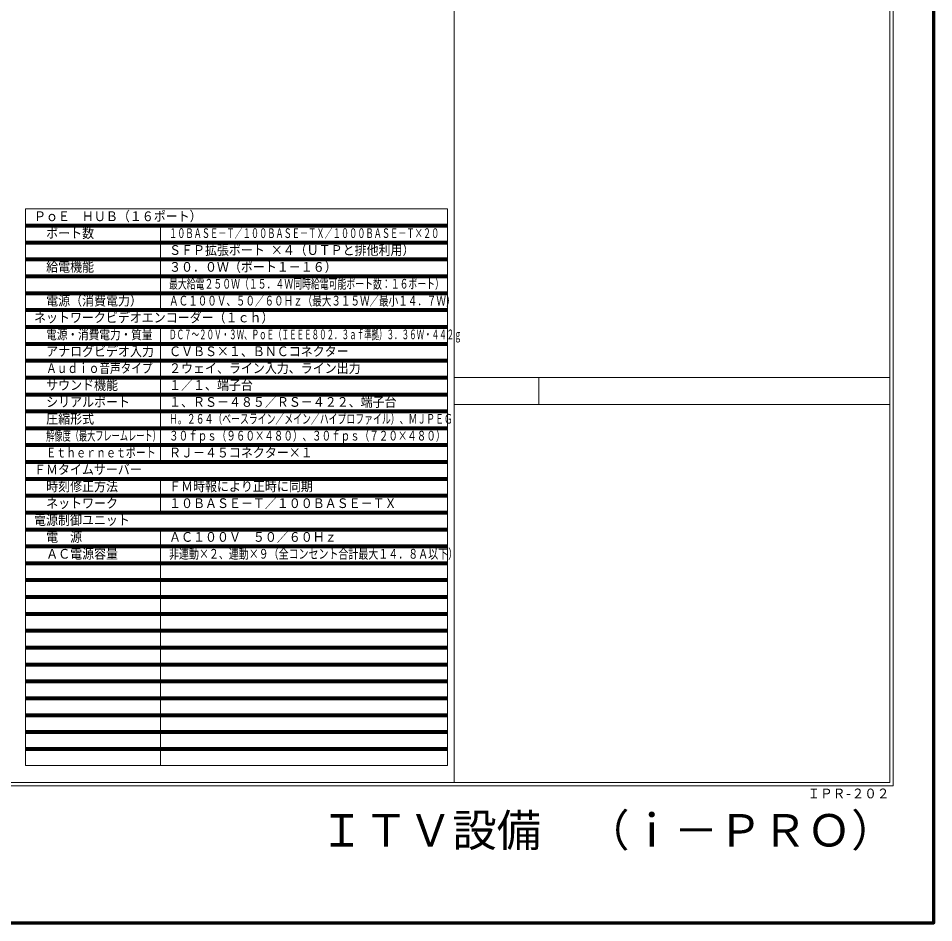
# Model space of a CAD drawing. Units: millimetres on the paper. Extents: x -400 to 400, y -280 to 280.
# Drawn here: x 128.9 to 400, y -280 to -12.1 of the extents above; entities that cross this region are included whole.
import ezdxf
from ezdxf.enums import TextEntityAlignment as Align

# ---------------------------------------------------------------- set-up
doc = ezdxf.new("R2010")
doc.units = ezdxf.units.MM
for name, color, linetype, lineweight in [('0-0_0', 1, 'Continuous', 80), ('0-1_F-F_', 7, 'Continuous', 20), ('0-2_Defpoints', 2, 'Continuous', 80), ('0-3_WAKU-M', 7, 'Continuous', 20)]:
    doc.layers.add(name, color=color, linetype=linetype, lineweight=lineweight)
doc.styles.add('ＭＳ ゴシック', font='')
doc.styles.get('ＭＳ ゴシック').set_extended_font_data('MS Gothic')

msp = doc.modelspace()

# ---------------------------------------------------------------- linework, layer by layer
at = {"layer": '0-0_0', "color": 4, "lineweight": 9}
for p, q in [((256.007, -233.464), (256.007, -68.464)), ((171.007, -73.464), (171.007, -98.464)), ((171.007, -143.464), (171.007, -103.464)), ((171.007, -158.464), (171.007, -148.464)), ((171.007, -233.464), (171.007, -163.464)), ((256.007, -233.464), (131.007, -233.464))]:
    msp.add_line(p, q, dxfattribs=at)
at = {"layer": '0-0_0'}
for p, q in [((131.007, -73.464), (256.007, -73.464)), ((131.007, -78.464), (256.007, -78.464)), ((131.007, -83.464), (256.007, -83.464)), ((131.007, -88.464), (256.007, -88.464)), ((131.007, -93.464), (256.007, -93.464)), ((131.007, -98.464), (256.007, -98.464)), ((131.007, -103.464), (256.007, -103.464)), ((131.007, -108.464), (256.007, -108.464)), ((131.007, -113.464), (256.007, -113.464)), ((131.007, -118.464), (256.007, -118.464)), ((131.007, -123.464), (256.007, -123.464)), ((131.007, -128.464), (256.007, -128.464)), ((131.007, -133.464), (256.007, -133.464)), ((131.007, -138.464), (256.007, -138.464)), ((131.007, -143.464), (256.007, -143.464)), ((131.007, -148.464), (256.007, -148.464)), ((131.007, -153.464), (256.007, -153.464)), ((131.007, -158.464), (256.007, -158.464)), ((131.007, -163.464), (256.007, -163.464)), ((131.007, -168.464), (256.007, -168.464)), ((131.007, -173.464), (256.007, -173.464)), ((131.007, -178.464), (256.007, -178.464)), ((131.007, -183.464), (256.007, -183.464)), ((131.007, -188.464), (256.007, -188.464)), ((131.007, -193.464), (256.007, -193.464)), ((131.007, -198.464), (256.007, -198.464)), ((131.007, -203.464), (256.007, -203.464)), ((131.007, -208.464), (256.007, -208.464)), ((131.007, -213.464), (256.007, -213.464)), ((131.007, -218.464), (256.007, -218.464)), ((131.007, -223.464), (256.007, -223.464)), ((131.007, -228.464), (256.007, -228.464))]:
    msp.add_line(p, q, dxfattribs=at)
at = {"layer": '0-0_0', "color": 4, "lineweight": 9}
msp.add_lwpolyline([(256.007, -68.464), (131.007, -68.464), (131.007, -233.464)], dxfattribs=at)
at = {"layer": '0-1_F-F_', "color": 134, "lineweight": 70}
msp.add_lwpolyline([(400.007, 280.007), (-399.993, 280.007), (-399.993, -279.993), (400.007, -279.993)], close=True, dxfattribs=at)
at = {"layer": '0-3_WAKU-M'}
for p, q in [((258.007, 241.536), (258.007, -238.464)), ((258.007, -118.464), (387.007, -118.464)), ((283.007, -118.464), (283.007, -126.464)), ((258.007, -126.464), (387.007, -126.464))]:
    msp.add_line(p, q, dxfattribs=at)
at = {"layer": '0-3_WAKU-M', "color": 4, "lineweight": 9}
for p, q in [((387.007, 241.536), (387.007, -238.464)), ((388.007, 242.536), (388.007, -239.464)), ((-386.993, -238.464), (387.007, -238.464))]:
    msp.add_line(p, q, dxfattribs=at)
msp.add_lwpolyline([(388.007, 242.536), (-387.993, 242.536), (-387.993, -239.464), (388.007, -239.464)], dxfattribs=at)

# ---------------------------------------------------------------- texts
at = {"layer": '0-0_0', "color": 3, "style": 'ＭＳ ゴシック', "width": 0.95}
msp.add_text('ＩＰＲ-２０２', height=2.886, dxfattribs=at).set_placement((362.607, -244.019), align=Align.BOTTOM_LEFT)
at = {"layer": '0-0_0', "color": 6, "style": 'ＭＳ ゴシック'}
msp.add_text('ＩＴＶ設備\u3000（ｉ－ＰＲＯ）', height=9.621, dxfattribs=at).set_placement((218.073, -260.314), align=Align.BOTTOM_LEFT)
at = {"layer": '0-2_Defpoints', "style": 'ＭＳ ゴシック'}
for s, height, width, p in [('ＰｏＥ\u3000ＨＵＢ（１６ポート）', 2.889, 0.9, (133.507, -73.019)), ('ポート数', 2.889, 0.9, (137.107, -78.019)), ('１０ＢＡＳＥ－Ｔ／１００ＢＡＳＥ－ＴＸ／１０００ＢＡＳＥ－Ｔ×２０', 2.886, 0.6, (173.507, -78.019)), ('ＳＦＰ拡張ポート ×４（ＵＴＰと排他利用） ', 2.889, 0.9, (173.507, -83.019)), ('給電機能', 2.889, 0.9, (137.107, -88.019)), ('３０．０Ｗ（ポート１－１６） ', 2.889, 0.9, (173.507, -88.019)), ('最大給電２５０Ｗ（１５．４Ｗ同時給電可能ポート数：１６ポート） ', 2.886, 0.65, (173.507, -93.019)), ('電源（消費電力）', 2.889, 0.9, (137.107, -98.019)), ('ＡＣ１００Ｖ、５０／６０Ｈｚ（最大３１５Ｗ／最小１４．７Ｗ） ', 2.886, 0.7, (173.507, -98.019)), ('ネットワークビデオエンコーダー（１ｃｈ）', 2.889, 0.9, (133.507, -103.019)), ('電源・消費電力・質量', 2.886, 0.8, (137.107, -108.019)), ('ＤＣ７～２０Ｖ・３Ｗ、ＰｏＥ（ＩＥＥＥ８０２．３ａｆ準拠）３．３６Ｗ・４４２ｇ', 2.886, 0.55, (173.507, -108.019)), ('アナログビデオ入力', 2.889, 0.9, (137.107, -113.019)), ('ＣＶＢＳ×１、ＢＮＣコネクター', 2.889, 0.9, (173.507, -113.019)), ('Ａｕｄｉｏ音声タイプ', 2.886, 0.8, (137.107, -118.019)), ('２ウェイ、ライン入力、ライン出力', 2.889, 0.9, (173.507, -118.019)), ('サウンド機能', 2.889, 0.9, (137.107, -123.019)), ('１／１、端子台', 2.889, 0.9, (173.507, -123.019)), ('シリアルポート', 2.889, 0.9, (137.107, -128.019)), ('１、ＲＳ－４８５／ＲＳ－４２２、端子台', 2.889, 0.9, (173.507, -128.019)), ('圧縮形式', 2.889, 0.9, (137.107, -133.019)), ('Ｈ。２６４（ベースライン／メイン／ハイプロファイル）、ＭＪＰＥＧ', 2.886, 0.65, (173.507, -133.019)), ('解像度（最大フレームレート）', 2.886, 0.6, (137.107, -138.019)), ('３０ｆｐｓ（９６０×４８０）、３０ｆｐｓ（７２０×４８０）', 2.886, 0.7, (173.507, -138.019)), ('Ｅｔｈｅｒｎｅｔポート', 2.886, 0.75, (137.107, -143.019)), ('ＲＪ－４５コネクター×１', 2.889, 0.9, (173.507, -143.019)), ('ＦＭタイムサーバー', 2.889, 0.9, (133.507, -148.019)), ('時刻修正方法', 2.889, 0.9, (137.107, -153.019)), ('ＦＭ時報により正時に同期', 2.889, 0.9, (173.507, -153.019)), ('ネットワーク', 2.889, 0.9, (137.107, -158.019)), ('１０ＢＡＳＥ－Ｔ／１００ＢＡＳＥ－ＴＸ', 2.889, 0.9, (173.507, -158.019)), ('電源制御ユニット', 2.889, 0.9, (133.507, -163.019)), ('電\u3000源\u3000\u3000\u3000', 2.889, 0.9, (137.107, -168.019)), ('ＡＣ１００Ｖ\u3000５０／６０Ｈｚ', 2.889, 0.9, (173.507, -168.019)), ('ＡＣ電源容量', 2.889, 0.9, (137.107, -173.019)), ('非連動×２、連動×９（全コンセント合計最大１４．８Ａ以下）', 2.886, 0.75, (173.507, -173.019))]:
    msp.add_text(s, height=height, dxfattribs=dict(at, width=width)).set_placement(p, align=Align.BOTTOM_LEFT)

doc.saveas('drawing.dxf')
